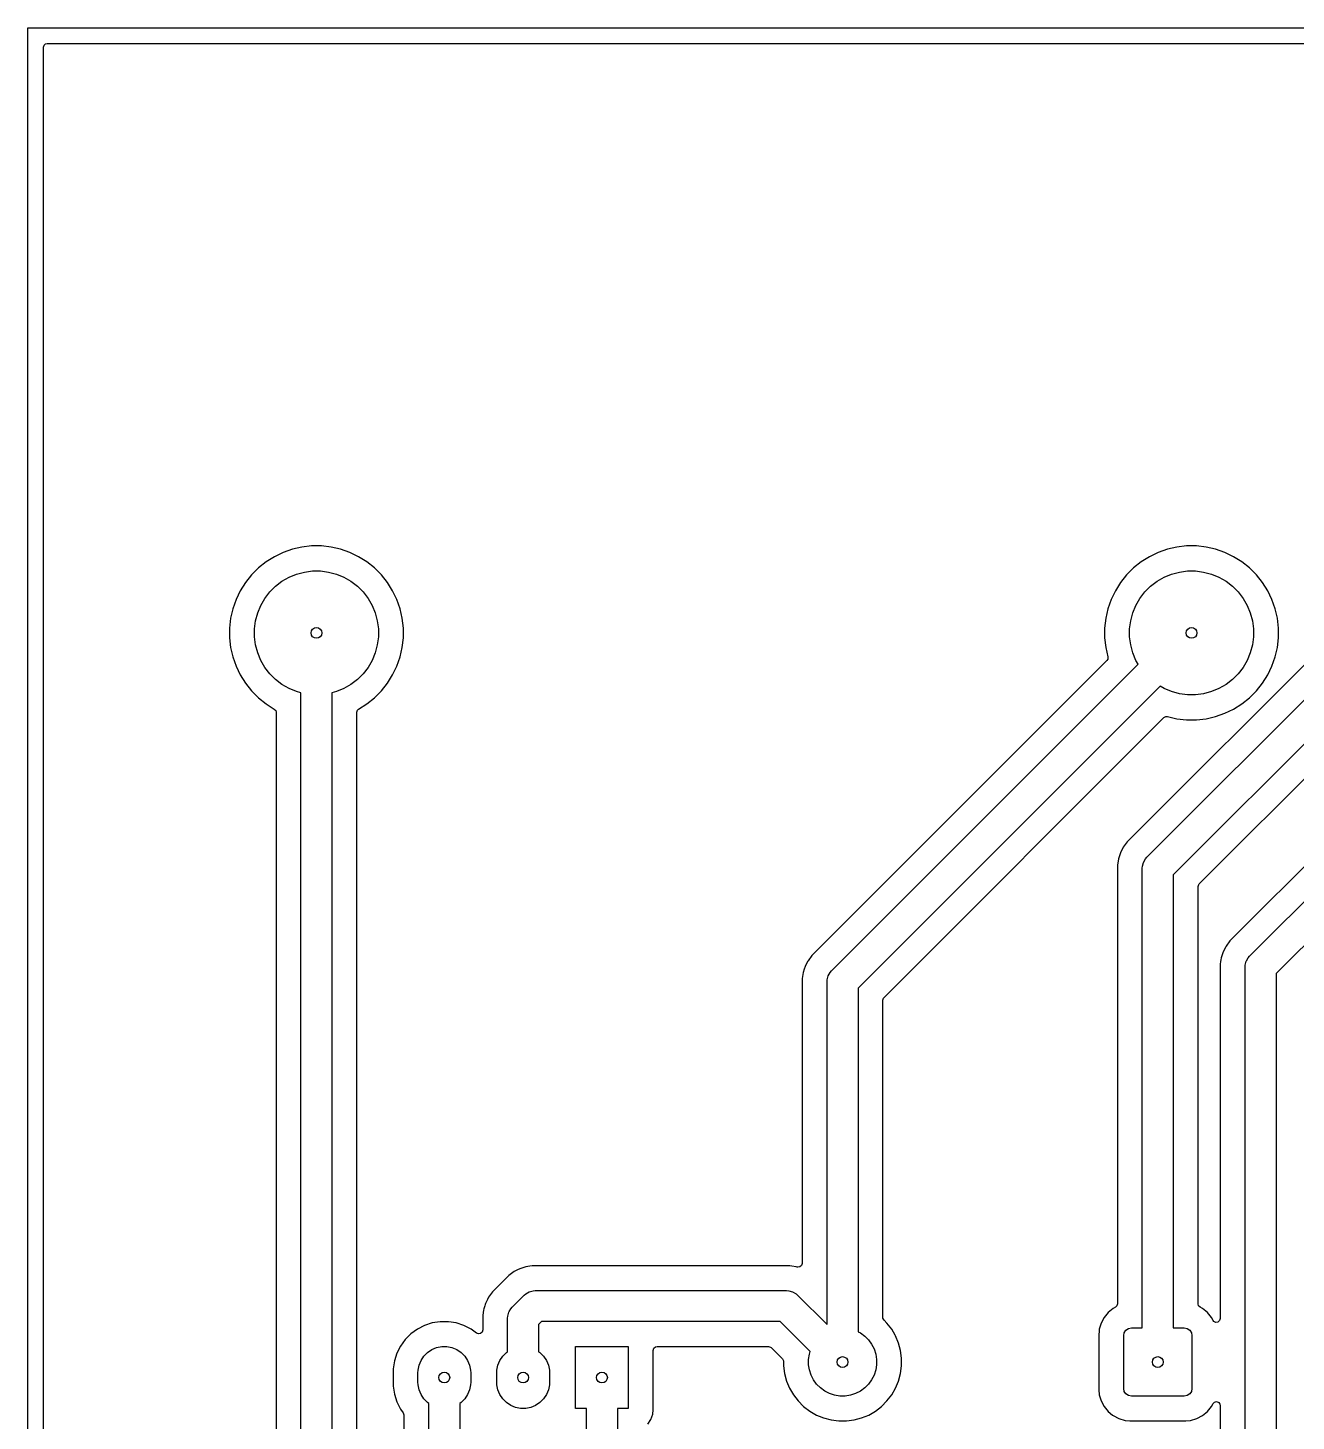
# Model space of a CAD drawing. Extents: x 33.5 to 116.5, y -125.5 to -56.
# Drawn here: x 33.5 to 74.37, y -100.91 to -56 of the extents above; entities that cross this region are included whole.
import ezdxf

# ---------------------------------------------------------------- set-up
doc = ezdxf.new("R2010")
doc.units = 0
doc.layers.add('BLACK', color=7, linetype='CONTINUOUS')
doc.layers.add('WHITE', color=7, linetype='CONTINUOUS')

msp = doc.modelspace()

# ---------------------------------------------------------------- linework, layer by layer
at = {"layer": 'BLACK', "linetype": 'CONTINUOUS'}
for p, q in [((34.0005, -56.6245), (34.020185, -56.557461)), ((34.020185, -56.557461), (34.072989, -56.511706)), ((34.072989, -56.511706), (34.1245, -56.5005)), ((34.1245, -56.5005), (115.8755, -56.5005)), ((34.0005, -75.342722), (34.0005, -56.6245)), ((42.330156, -72.734718), (42.0235, -72.80471)), ((42.330172, -72.734716), (42.330156, -72.734718)), ((42.642722, -72.6995), (42.330172, -72.734716)), ((42.642727, -72.6995), (42.642722, -72.6995)), ((42.957273, -72.6995), (42.642727, -72.6995)), ((42.957277, -72.6995), (42.957273, -72.6995)), ((43.269827, -72.734716), (42.957277, -72.6995)), ((43.269843, -72.734718), (43.269827, -72.734716)), ((43.576499, -72.80471), (43.269843, -72.734718)), ((70.530156, -72.734718), (70.2235, -72.80471)), ((70.530172, -72.734716), (70.530156, -72.734718)), ((70.842722, -72.6995), (70.530172, -72.734716)), ((70.842727, -72.6995), (70.842722, -72.6995)), ((71.157273, -72.6995), (70.842727, -72.6995)), ((71.157277, -72.6995), (71.157273, -72.6995)), ((71.469827, -72.734716), (71.157277, -72.6995)), ((71.469843, -72.734718), (71.469827, -72.734716)), ((71.776499, -72.80471), (71.469843, -72.734718)), ((41.443213, -73.045072), (41.176878, -73.212422)), ((41.726604, -72.908598), (41.443213, -73.045072)), ((42.023498, -72.804711), (41.726604, -72.908598)), ((42.0235, -72.80471), (42.023498, -72.804711)), ((43.576501, -72.804711), (43.576499, -72.80471)), ((43.873395, -72.908598), (43.576501, -72.804711)), ((44.156786, -73.045072), (43.873395, -72.908598)), ((44.156789, -73.045074), (44.156786, -73.045072)), ((44.423123, -73.212423), (44.156789, -73.045074)), ((69.643213, -73.045072), (69.376878, -73.212422)), ((69.926604, -72.908598), (69.643213, -73.045072)), ((70.223498, -72.804711), (69.926604, -72.908598)), ((70.2235, -72.80471), (70.223498, -72.804711)), ((71.776501, -72.804711), (71.776499, -72.80471)), ((72.073395, -72.908598), (71.776501, -72.804711)), ((72.356786, -73.045072), (72.073395, -72.908598)), ((72.356789, -73.045074), (72.356786, -73.045072)), ((72.623123, -73.212423), (72.356789, -73.045074)), ((40.708538, -73.630956), (40.512422, -73.876878)), ((40.930956, -73.408538), (40.708538, -73.630956)), ((41.176878, -73.212422), (40.930956, -73.408538)), ((41.915423, -73.706255), (42.157121, -73.60614)), ((42.157121, -73.60614), (42.409819, -73.538429)), ((42.409819, -73.538429), (42.669194, -73.504282)), ((42.669194, -73.504282), (42.930806, -73.504282)), ((42.930806, -73.504282), (43.190181, -73.538429)), ((43.190181, -73.538429), (43.442879, -73.60614)), ((43.442879, -73.60614), (43.684577, -73.706255)), ((44.669044, -73.408539), (44.423123, -73.212423)), ((44.891461, -73.630956), (44.669044, -73.408539)), ((45.087577, -73.876877), (44.891461, -73.630956)), ((68.908538, -73.630956), (68.712422, -73.876878)), ((69.130956, -73.408538), (68.908538, -73.630956)), ((69.376878, -73.212422), (69.130956, -73.408538)), ((70.115423, -73.706255), (70.357121, -73.60614)), ((70.357121, -73.60614), (70.609819, -73.538429)), ((70.609819, -73.538429), (70.869194, -73.504282)), ((70.869194, -73.504282), (71.130806, -73.504282)), ((71.130806, -73.504282), (71.390181, -73.538429)), ((71.390181, -73.538429), (71.642879, -73.60614)), ((71.642879, -73.60614), (71.884577, -73.706255)), ((72.869044, -73.408539), (72.623123, -73.212423)), ((73.091461, -73.630956), (72.869044, -73.408539)), ((73.287577, -73.876877), (73.091461, -73.630956)), ((40.512422, -73.876878), (40.345072, -74.143213)), ((41.29632, -74.181308), (41.481308, -73.99632)), ((41.481308, -73.99632), (41.68886, -73.837061)), ((41.68886, -73.837061), (41.915423, -73.706255)), ((43.684577, -73.706255), (43.91114, -73.837061)), ((43.91114, -73.837061), (44.118692, -73.99632)), ((44.118692, -73.99632), (44.30368, -74.181308)), ((45.254926, -74.143211), (45.087577, -73.876877)), ((68.712422, -73.876878), (68.545072, -74.143213)), ((69.49632, -74.181308), (69.681308, -73.99632)), ((69.681308, -73.99632), (69.88886, -73.837061)), ((69.88886, -73.837061), (70.115423, -73.706255)), ((71.884577, -73.706255), (72.11114, -73.837061)), ((72.11114, -73.837061), (72.318692, -73.99632)), ((72.318692, -73.99632), (72.50368, -74.181308)), ((73.454926, -74.143211), (73.287577, -73.876877)), ((40.208598, -74.426604), (40.104711, -74.723498)), ((40.345072, -74.143213), (40.208598, -74.426604)), ((41.006255, -74.615423), (41.137061, -74.38886)), ((41.137061, -74.38886), (41.29632, -74.181308)), ((44.30368, -74.181308), (44.462939, -74.38886)), ((44.462939, -74.38886), (44.593745, -74.615423)), ((45.391402, -74.426606), (45.254926, -74.143211)), ((45.495289, -74.7235), (45.391402, -74.426606)), ((68.408598, -74.426604), (68.304711, -74.723498)), ((68.545072, -74.143213), (68.408598, -74.426604)), ((69.206255, -74.615423), (69.337061, -74.38886)), ((69.337061, -74.38886), (69.49632, -74.181308)), ((72.50368, -74.181308), (72.662939, -74.38886)), ((72.662939, -74.38886), (72.793745, -74.615423)), ((73.591402, -74.426606), (73.454926, -74.143211)), ((73.695289, -74.7235), (73.591402, -74.426606)), ((40.10471, -74.7235), (40.034718, -75.030156)), ((40.104711, -74.723498), (40.10471, -74.7235)), ((40.838429, -75.109819), (40.90614, -74.857121)), ((40.90614, -74.857121), (41.006255, -74.615423)), ((44.593745, -74.615423), (44.69386, -74.857121)), ((44.69386, -74.857121), (44.761571, -75.109819)), ((45.565282, -75.03016), (45.495289, -74.7235)), ((68.30471, -74.7235), (68.234718, -75.030156)), ((68.304711, -74.723498), (68.30471, -74.7235)), ((69.038429, -75.109819), (69.10614, -74.857121)), ((69.10614, -74.857121), (69.206255, -74.615423)), ((72.793745, -74.615423), (72.89386, -74.857121)), ((72.89386, -74.857121), (72.961571, -75.109819)), ((73.765282, -75.03016), (73.695289, -74.7235)), ((34.0005, -124.8755), (34.0005, -75.342722)), ((40.034716, -75.030172), (39.9995, -75.342722)), ((39.9995, -75.342722), (39.9995, -75.657277)), ((40.034718, -75.030156), (40.034716, -75.030172)), ((40.804282, -75.369194), (40.838429, -75.109819)), ((40.804282, -75.630806), (40.804282, -75.369194)), ((44.761571, -75.109819), (44.795718, -75.369194)), ((44.795718, -75.369194), (44.795718, -75.630806)), ((45.6005, -75.342727), (45.565282, -75.03016)), ((45.6005, -75.657273), (45.6005, -75.342727)), ((68.234716, -75.030172), (68.1995, -75.342722)), ((68.1995, -75.342722), (68.1995, -75.657277)), ((68.234718, -75.030156), (68.234716, -75.030172)), ((69.004282, -75.369194), (69.038429, -75.109819)), ((69.004282, -75.630806), (69.004282, -75.369194)), ((72.961571, -75.109819), (72.995718, -75.369194)), ((72.995718, -75.369194), (72.995718, -75.630806)), ((73.8005, -75.342727), (73.765282, -75.03016)), ((73.8005, -75.657273), (73.8005, -75.342727)), ((39.9995, -75.657277), (40.034716, -75.969827)), ((40.838429, -75.890181), (40.804282, -75.630806)), ((44.795718, -75.630806), (44.761571, -75.890181)), ((45.565282, -75.96984), (45.6005, -75.657273)), ((68.1995, -75.657277), (68.234716, -75.969827)), ((75.652786, -75.508028), (68.921336, -82.239478)), ((69.038429, -75.890181), (69.004282, -75.630806)), ((72.995718, -75.630806), (72.961571, -75.890181)), ((73.765282, -75.96984), (73.8005, -75.657273)), ((40.034716, -75.969827), (40.034718, -75.969843)), ((40.034718, -75.969843), (40.10471, -76.276499)), ((40.10471, -76.276499), (40.104711, -76.276501)), ((40.104711, -76.276501), (40.208598, -76.573395)), ((40.90614, -76.142879), (40.838429, -75.890181)), ((41.006255, -76.384577), (40.90614, -76.142879)), ((44.69386, -76.142879), (44.593745, -76.384577)), ((44.761571, -75.890181), (44.69386, -76.142879)), ((45.391402, -76.573394), (45.495289, -76.2765)), ((45.495289, -76.2765), (45.565282, -75.96984)), ((68.234716, -75.969827), (68.234718, -75.969843)), ((68.234718, -75.969843), (68.304253, -76.274498)), ((68.304253, -76.274498), (68.29998, -76.344237)), ((69.10614, -76.142879), (69.038429, -75.890181)), ((69.206255, -76.384577), (69.10614, -76.142879)), ((69.559747, -82.733147), (76.146446, -76.146447)), ((72.89386, -76.142879), (72.793745, -76.384577)), ((72.961571, -75.890181), (72.89386, -76.142879)), ((73.591402, -76.573394), (73.695289, -76.2765)), ((73.695289, -76.2765), (73.765282, -75.96984)), ((40.208598, -76.573395), (40.345072, -76.856786)), ((41.137061, -76.61114), (41.006255, -76.384577)), ((41.29632, -76.818692), (41.137061, -76.61114)), ((44.462939, -76.61114), (44.30368, -76.818692)), ((44.593745, -76.384577), (44.462939, -76.61114)), ((45.254926, -76.856789), (45.391402, -76.573394)), ((68.271043, -76.389771), (58.761336, -85.899478)), ((59.399747, -86.393147), (69.280214, -76.512678)), ((68.29998, -76.344237), (68.271043, -76.389771)), ((69.280214, -76.512678), (69.206255, -76.384577)), ((72.662939, -76.61114), (72.50368, -76.818692)), ((72.793745, -76.384577), (72.662939, -76.61114)), ((73.454926, -76.856789), (73.591402, -76.573394)), ((40.345072, -76.856786), (40.345074, -76.856789)), ((40.345074, -76.856789), (40.512423, -77.123123)), ((40.512423, -77.123123), (40.708539, -77.369044)), ((41.481308, -77.00368), (41.29632, -76.818692)), ((41.68886, -77.162939), (41.481308, -77.00368)), ((41.915423, -77.293745), (41.68886, -77.162939)), ((43.91114, -77.162939), (43.684577, -77.293745)), ((44.118692, -77.00368), (43.91114, -77.162939)), ((44.30368, -76.818692), (44.118692, -77.00368)), ((44.891461, -77.369044), (45.087577, -77.123123)), ((45.087577, -77.123123), (45.254926, -76.856789)), ((69.987321, -77.219785), (60.2533, -86.953806)), ((70.115423, -77.293745), (69.987321, -77.219785)), ((76.707107, -77), (70.4133, -83.293806)), ((72.11114, -77.162939), (71.884577, -77.293745)), ((72.318692, -77.00368), (72.11114, -77.162939)), ((72.50368, -76.818692), (72.318692, -77.00368)), ((73.091461, -77.369044), (73.287577, -77.123123)), ((73.287577, -77.123123), (73.454926, -76.856789)), ((40.708539, -77.369044), (40.930956, -77.591461)), ((40.930956, -77.591461), (41.176877, -77.787577)), ((42.157121, -77.39386), (41.915423, -77.293745)), ((42.3, -77.432144), (42.157121, -77.39386)), ((42.3, -110.0783), (42.3, -77.432144)), ((43.442879, -77.39386), (43.3, -77.432144)), ((43.3, -77.432144), (43.3, -109.871194)), ((43.684577, -77.293745), (43.442879, -77.39386)), ((44.423123, -77.787577), (44.669044, -77.591461)), ((44.669044, -77.591461), (44.891461, -77.369044)), ((70.357121, -77.39386), (70.115423, -77.293745)), ((70.609819, -77.461571), (70.357121, -77.39386)), ((70.869194, -77.495718), (70.609819, -77.461571)), ((71.130806, -77.495718), (70.869194, -77.495718)), ((71.390181, -77.461571), (71.130806, -77.495718)), ((71.642879, -77.39386), (71.390181, -77.461571)), ((71.884577, -77.293745), (71.642879, -77.39386)), ((72.623123, -77.787577), (72.869044, -77.591461)), ((72.869044, -77.591461), (73.091461, -77.369044)), ((41.176877, -77.787577), (41.441472, -77.953833)), ((41.441472, -77.953833), (41.487763, -78.006168)), ((41.487763, -78.006168), (41.4995, -78.058827)), ((41.4995, -78.058827), (41.4995, -110.180651)), ((44.1005, -78.058827), (44.120185, -77.991788)), ((44.1005, -105.514505), (44.1005, -78.058827)), ((44.120185, -77.991788), (44.158528, -77.953833)), ((44.158528, -77.953833), (44.423123, -77.787577)), ((71.250119, -83.589066), (77.002366, -77.836819)), ((71.7765, -78.195289), (72.073394, -78.091402)), ((72.073394, -78.091402), (72.356789, -77.954926)), ((72.356789, -77.954926), (72.623123, -77.787577)), ((61.090114, -87.249069), (70.110229, -78.228953)), ((70.110229, -78.228953), (70.17155, -78.19547)), ((70.17155, -78.19547), (70.225497, -78.195744)), ((70.225497, -78.195744), (70.53016, -78.265282)), ((70.53016, -78.265282), (70.842723, -78.300499)), ((70.842723, -78.300499), (70.842724, -78.3005)), ((70.842724, -78.3005), (70.842727, -78.3005)), ((70.842727, -78.3005), (71.157276, -78.3005)), ((71.157276, -78.300499), (71.46984, -78.265282)), ((71.157276, -78.3005), (71.157276, -78.300499)), ((71.46984, -78.265282), (71.7765, -78.195289)), ((78.575478, -79.085336), (72.233636, -85.427178)), ((72.872047, -85.920847), (79.069147, -79.723747)), ((79.629806, -80.5773), (73.7256, -86.481506)), ((68.708081, -82.587476), (68.644822, -82.782165)), ((68.789275, -82.428127), (68.708081, -82.587476)), ((68.789276, -82.428124), (68.789275, -82.428127)), ((68.801006, -82.405101), (68.789276, -82.428124)), ((68.801016, -82.405084), (68.801006, -82.405101)), ((68.921331, -82.239484), (68.801016, -82.405084)), ((68.921336, -82.239478), (68.921331, -82.239484)), ((68.644822, -82.782165), (68.6128, -82.984348)), ((68.6128, -82.984348), (68.6128, -97.125324)), ((69.4133, -83.0867), (69.417577, -83.021452)), ((69.417577, -83.021437), (69.45136, -82.895358)), ((69.417577, -83.021452), (69.417577, -83.021437)), ((69.45136, -82.895358), (69.516623, -82.782319)), ((69.516623, -82.782319), (69.516638, -82.782303)), ((69.516638, -82.782303), (69.559747, -82.733147)), ((69.4133, -97.9), (69.4133, -83.0867)), ((70.4133, -83.293806), (70.4133, -97.9)), ((71.2138, -83.676747), (71.233485, -83.609708)), ((71.2138, -97.125324), (71.2138, -83.676747)), ((71.233485, -83.609708), (71.250119, -83.589066)), ((72.100037, -85.618845), (72.020381, -85.775176)), ((72.113311, -85.592793), (72.100036, -85.618844)), ((72.100036, -85.618844), (72.100037, -85.618845)), ((72.113316, -85.592784), (72.113311, -85.592793)), ((72.233636, -85.427178), (72.113316, -85.592784)), ((58.627088, -86.092419), (58.548079, -86.24748)), ((58.641011, -86.065092), (58.627087, -86.092418)), ((58.627087, -86.092418), (58.627088, -86.092419)), ((58.641016, -86.065084), (58.641011, -86.065092)), ((58.761336, -85.899478), (58.641016, -86.065084)), ((71.937713, -86.092418), (71.9251, -86.172049)), ((71.9251, -86.172049), (71.9251, -97.600054)), ((71.946889, -86.034481), (71.937713, -86.092418)), ((71.946949, -86.034102), (71.946889, -86.034481)), ((71.957122, -85.969864), (71.946949, -86.034102)), ((71.988751, -85.872524), (71.957122, -85.969864)), ((72.020381, -85.775176), (71.988751, -85.872524)), ((72.7256, -86.2744), (72.729877, -86.209152)), ((72.729877, -86.209137), (72.76366, -86.083058)), ((72.729877, -86.209152), (72.729877, -86.209137)), ((72.76366, -86.083058), (72.774033, -86.065092)), ((72.774033, -86.065092), (72.828923, -85.970019)), ((72.828923, -85.970019), (72.828938, -85.970003)), ((72.828938, -85.970003), (72.872047, -85.920847)), ((58.463441, -86.577165), (58.4528, -86.644348)), ((58.4528, -86.644348), (58.4528, -95.823524)), ((58.484822, -86.442168), (58.463441, -86.577165)), ((58.517665, -86.341089), (58.484822, -86.442168)), ((58.548078, -86.247483), (58.517665, -86.341089)), ((58.548079, -86.24748), (58.548078, -86.247483)), ((59.257577, -86.681437), (59.29136, -86.555358)), ((59.29136, -86.555358), (59.356623, -86.442319)), ((59.356623, -86.442319), (59.356638, -86.442303)), ((59.356638, -86.442303), (59.399747, -86.393147)), ((72.7256, -102.067293), (72.7256, -86.2744)), ((73.7256, -86.481506), (73.7256, -102.2744)), ((59.2533, -86.7467), (59.257577, -86.681452)), ((59.2533, -97.6483), (59.2533, -86.7467)), ((59.257577, -86.681452), (59.257577, -86.681437)), ((60.2533, -86.953806), (60.2533, -97.6483)), ((61.0538, -87.336745), (61.073485, -87.269706)), ((61.0538, -97.561423), (61.0538, -87.336745)), ((61.073485, -87.269706), (61.090114, -87.249069)), ((49.167384, -96.086716), (49.001778, -96.207036)), ((49.167387, -96.086714), (49.167384, -96.086716)), ((49.280835, -96.02891), (49.167387, -96.086714)), ((49.349779, -95.993781), (49.280834, -96.028909)), ((49.280834, -96.028909), (49.280835, -96.02891)), ((49.349781, -95.99378), (49.349779, -95.99378)), ((49.349779, -95.99378), (49.349779, -95.993781)), ((49.447123, -95.962151), (49.349781, -95.99378)), ((49.544463, -95.930523), (49.447123, -95.96215)), ((49.447123, -95.96215), (49.447123, -95.962151)), ((49.679253, -95.909174), (49.544463, -95.930523)), ((49.746648, -95.8985), (49.679253, -95.909174)), ((49.951352, -95.8985), (49.746648, -95.8985)), ((58.054652, -95.8985), (49.951352, -95.8985)), ((58.122046, -95.909174), (58.054652, -95.8985)), ((58.256837, -95.930523), (58.122046, -95.909174)), ((58.290482, -95.941455), (58.256837, -95.930523)), ((58.311153, -95.946262), (58.290482, -95.941455)), ((58.380311, -95.936318), (58.311153, -95.946262)), ((58.433115, -95.890563), (58.380311, -95.936318)), ((58.4528, -95.823524), (58.433115, -95.890563)), ((49.001778, -96.207036), (48.468036, -96.740778)), ((48.307108, -96.986081), (48.254781, -97.088776)), ((48.347713, -96.906388), (48.307108, -96.986081)), ((48.468036, -96.740778), (48.347713, -96.906388)), ((49.106447, -97.234447), (49.495447, -96.845447)), ((49.495447, -96.845447), (49.54461, -96.802331)), ((49.54461, -96.802331), (49.544619, -96.802323)), ((49.544619, -96.802323), (49.657658, -96.73706)), ((49.657658, -96.73706), (49.783737, -96.703277)), ((49.783737, -96.703277), (49.783752, -96.703277)), ((49.783752, -96.703277), (49.849, -96.699)), ((49.849, -96.699), (57.9523, -96.699)), ((57.9523, -96.699), (58.017548, -96.703277)), ((58.017548, -96.703277), (58.017563, -96.703277)), ((58.017563, -96.703277), (58.143642, -96.73706)), ((58.143642, -96.73706), (58.256681, -96.802323)), ((58.256681, -96.802323), (58.256696, -96.802338)), ((58.256696, -96.802338), (58.305853, -96.845447)), ((58.305853, -96.845447), (59.2533, -97.792893)), ((48.183506, -97.334082), (48.1595, -97.485648)), ((48.191523, -97.283464), (48.183506, -97.334082)), ((48.223283, -97.185718), (48.191523, -97.283464)), ((48.235187, -97.149081), (48.223283, -97.185718)), ((48.246358, -97.1147), (48.235187, -97.149081)), ((48.254781, -97.088776), (48.246358, -97.1147)), ((48.964277, -97.522737), (48.99806, -97.396658)), ((48.99806, -97.396658), (49.012666, -97.37136)), ((49.012666, -97.37136), (49.063323, -97.283619)), ((49.063323, -97.283619), (49.063338, -97.283603)), ((49.063338, -97.283603), (49.106447, -97.234447)), ((68.316889, -97.403589), (68.185617, -97.563545)), ((68.476847, -97.272315), (68.316889, -97.403589)), ((68.547255, -97.234681), (68.476847, -97.272315)), ((68.593115, -97.192363), (68.547255, -97.234681)), ((68.6128, -97.125324), (68.593115, -97.192363)), ((71.229502, -97.185718), (71.2138, -97.125324)), ((71.279345, -97.234681), (71.229502, -97.185718)), ((71.349752, -97.272315), (71.279345, -97.234681)), ((71.50971, -97.403589), (71.349752, -97.272315)), ((71.640982, -97.563545), (71.50971, -97.403589)), ((46.286423, -97.820422), (46.054945, -97.938368)), ((46.533506, -97.74014), (46.286423, -97.820422)), ((46.790098, -97.6995), (46.533506, -97.74014)), ((46.790103, -97.6995), (46.790098, -97.6995)), ((47.049897, -97.6995), (46.790103, -97.6995)), ((47.049902, -97.6995), (47.049897, -97.6995)), ((47.306493, -97.74014), (47.049902, -97.6995)), ((47.553576, -97.820422), (47.306493, -97.74014)), ((47.681524, -97.885616), (47.553576, -97.820422)), ((47.785051, -97.938366), (47.681524, -97.885616)), ((48.1595, -97.485648), (48.1595, -97.967055)), ((48.96, -97.588), (48.964277, -97.522752)), ((48.96, -98.666725), (48.96, -97.588)), ((48.964277, -97.522752), (48.964277, -97.522737)), ((50.056106, -97.699), (49.96, -97.795106)), ((49.96, -97.795106), (49.96, -98.666725)), ((57.745194, -97.699), (50.056106, -97.699)), ((58.709617, -98.663423), (57.745194, -97.699)), ((59.2533, -97.792893), (59.2533, -97.6483)), ((60.2533, -97.6483), (60.2533, -98.024009)), ((61.056634, -97.587781), (61.0538, -97.561423)), ((61.090119, -97.649104), (61.056634, -97.587781)), ((61.185233, -97.744218), (61.090119, -97.649104)), ((61.185239, -97.744225), (61.185233, -97.744218)), ((61.336899, -97.941873), (61.185239, -97.744225)), ((68.088069, -97.746042), (68.027999, -97.944066)), ((68.185617, -97.563545), (68.088069, -97.746042)), ((71.640985, -97.563549), (71.640982, -97.563545)), ((71.691742, -97.658508), (71.640985, -97.563549)), ((71.719897, -97.693767), (71.691742, -97.658508)), ((71.783453, -97.722792), (71.719897, -97.693767)), ((71.852611, -97.712848), (71.783453, -97.722792)), ((71.905415, -97.667093), (71.852611, -97.712848)), ((71.9251, -97.600054), (71.905415, -97.667093)), ((45.661066, -98.274774), (45.508368, -98.484945)), ((45.661071, -98.274768), (45.661066, -98.274774)), ((45.844768, -98.091071), (45.661071, -98.274768)), ((45.844774, -98.091066), (45.844768, -98.091071)), ((46.054945, -97.938368), (45.844774, -98.091066)), ((47.785053, -97.938367), (47.785051, -97.938366)), ((47.785054, -97.938368), (47.785053, -97.938367)), ((47.962615, -98.067373), (47.785054, -97.938368)), ((48.017853, -98.089793), (47.962615, -98.067373)), ((48.087011, -98.079849), (48.017853, -98.089793)), ((48.139815, -98.034094), (48.087011, -98.079849)), ((48.1595, -97.967055), (48.139815, -98.034094)), ((60.2533, -98.024009), (60.328048, -98.062096)), ((60.328048, -98.062096), (60.467693, -98.163553)), ((60.467693, -98.163553), (60.589747, -98.285607)), ((60.589747, -98.285607), (60.691204, -98.425252)), ((61.450035, -98.137832), (61.336899, -97.941873)), ((61.461464, -98.157627), (61.450035, -98.137832)), ((61.556802, -98.387793), (61.461464, -98.157627)), ((68.013522, -98.091066), (68.0128, -98.098394)), ((68.0128, -98.098394), (68.0128, -99.901604)), ((68.019133, -98.034094), (68.013522, -98.091066)), ((68.027999, -97.944066), (68.019133, -98.034094)), ((68.8133, -98.149999), (68.83233, -98.054329)), ((68.813301, -99.85), (68.8133, -98.149999)), ((68.83233, -98.054329), (68.886523, -97.973223)), ((68.886523, -97.973223), (68.967629, -97.91903)), ((68.967629, -97.91903), (69.0633, -97.900001)), ((69.0633, -97.900001), (69.4133, -97.9)), ((70.4133, -97.9), (70.763301, -97.9)), ((70.763301, -97.9), (70.858971, -97.91903)), ((70.858971, -97.91903), (70.940077, -97.973223)), ((70.940077, -97.973223), (70.99427, -98.054329)), ((70.99427, -98.054329), (71.013299, -98.15)), ((71.013299, -98.15), (71.0133, -99.850001)), ((45.390422, -98.716423), (45.31014, -98.963506)), ((45.508368, -98.484945), (45.390422, -98.716423)), ((46.262941, -98.810766), (46.380766, -98.692941)), ((46.380766, -98.692941), (46.519313, -98.600367)), ((46.519313, -98.600367), (46.673258, -98.536601)), ((46.673258, -98.536601), (46.836685, -98.504093)), ((46.836685, -98.504093), (47.003315, -98.504093)), ((47.003315, -98.504093), (47.166742, -98.536601)), ((47.166742, -98.536601), (47.320687, -98.600367)), ((47.320687, -98.600367), (47.459234, -98.692941)), ((47.459234, -98.692941), (47.577059, -98.810766)), ((48.802941, -98.810766), (48.920766, -98.692941)), ((48.920766, -98.692941), (48.96, -98.666725)), ((49.96, -98.666725), (49.999234, -98.692941)), ((49.999234, -98.692941), (50.117059, -98.810766)), ((51.15, -100.5), (51.15, -98.5)), ((51.15, -98.5), (52.85, -98.5)), ((52.85, -98.5), (52.85, -100.5)), ((53.6505, -98.6235), (53.670185, -98.556461)), ((53.6505, -100.544954), (53.6505, -98.6235)), ((53.670185, -98.556461), (53.722989, -98.510706)), ((53.722989, -98.510706), (53.7745, -98.4995)), ((53.7745, -98.4995), (57.362253, -98.4995)), ((57.362253, -98.4995), (57.429292, -98.519185)), ((57.429292, -98.519185), (57.449934, -98.535819)), ((57.449934, -98.535819), (57.816481, -98.902365)), ((58.656691, -98.913695), (58.683693, -98.74321)), ((58.683693, -98.74321), (58.709617, -98.663423)), ((60.691204, -98.425252), (60.769567, -98.579048)), ((60.769567, -98.579048), (60.822907, -98.74321)), ((60.822907, -98.74321), (60.849909, -98.913695)), ((61.621282, -98.628435), (61.556802, -98.387793)), ((61.6538, -98.875435), (61.621282, -98.628435)), ((45.31014, -98.963506), (45.2695, -99.220097)), ((45.2695, -99.220097), (45.2695, -99.779902)), ((46.074093, -99.266685), (46.106601, -99.103258)), ((46.106601, -99.103258), (46.170367, -98.949313)), ((46.170367, -98.949313), (46.262941, -98.810766)), ((47.577059, -98.810766), (47.669633, -98.949313)), ((47.669633, -98.949313), (47.733399, -99.103258)), ((47.733399, -99.103258), (47.765907, -99.266685)), ((48.614093, -99.266685), (48.646601, -99.103258)), ((48.646601, -99.103258), (48.710367, -98.949313)), ((48.710367, -98.949313), (48.802941, -98.810766)), ((50.117059, -98.810766), (50.209633, -98.949313)), ((50.209633, -98.949313), (50.273399, -99.103258)), ((50.273399, -99.103258), (50.305907, -99.266685)), ((57.816481, -98.902365), (57.849966, -98.963688)), ((57.849966, -98.963688), (57.8528, -98.990046)), ((57.8528, -98.990046), (57.8528, -99.124558)), ((57.8528, -99.124558), (57.852801, -99.124575)), ((57.852801, -99.124575), (57.885317, -99.371561)), ((58.656691, -99.086305), (58.656691, -98.913695)), ((58.683693, -99.25679), (58.656691, -99.086305)), ((60.849909, -99.086305), (60.822907, -99.25679)), ((60.849909, -98.913695), (60.849909, -99.086305)), ((61.621282, -99.371565), (61.6538, -99.124565)), ((61.6538, -99.124565), (61.6538, -98.875435)), ((46.07, -99.35), (46.074093, -99.266685)), ((46.07, -99.65), (46.07, -99.35)), ((46.074093, -99.733315), (46.07, -99.65)), ((47.765907, -99.266685), (47.77, -99.35)), ((47.77, -99.65), (47.765907, -99.733315)), ((47.77, -99.35), (47.77, -99.65)), ((48.61, -99.35), (48.614093, -99.266685)), ((48.61, -99.65), (48.61, -99.35)), ((48.614093, -99.733315), (48.61, -99.65)), ((50.305907, -99.266685), (50.31, -99.35)), ((50.31, -99.65), (50.305907, -99.733315)), ((50.31, -99.35), (50.31, -99.65)), ((57.885317, -99.371561), (57.949798, -99.612207)), ((57.949798, -99.612207), (58.04513, -99.842361)), ((58.737033, -99.420952), (58.683693, -99.25679)), ((58.815396, -99.574748), (58.737033, -99.420952)), ((58.916853, -99.714393), (58.815396, -99.574748)), ((60.691204, -99.574748), (60.589747, -99.714393)), ((60.769567, -99.420952), (60.691204, -99.574748)), ((60.822907, -99.25679), (60.769567, -99.420952)), ((61.461464, -99.842373), (61.556802, -99.612207)), ((61.556802, -99.612207), (61.621282, -99.371565)), ((45.2695, -99.779902), (45.31014, -100.036493)), ((45.31014, -100.036493), (45.390422, -100.283576)), ((46.106601, -99.896742), (46.074093, -99.733315)), ((46.170367, -100.050687), (46.106601, -99.896742)), ((46.262941, -100.189234), (46.170367, -100.050687)), ((47.669633, -100.050687), (47.577059, -100.189234)), ((47.733399, -99.896742), (47.669633, -100.050687)), ((47.765907, -99.733315), (47.733399, -99.896742)), ((48.646601, -99.896742), (48.614093, -99.733315)), ((48.710367, -100.050687), (48.646601, -99.896742)), ((48.802941, -100.189234), (48.710367, -100.050687)), ((50.209633, -100.050687), (50.117059, -100.189234)), ((50.273399, -99.896742), (50.209633, -100.050687)), ((50.305907, -99.733315), (50.273399, -99.896742)), ((58.04513, -99.842361), (58.045137, -99.842376)), ((58.045137, -99.842376), (58.1697, -100.058126)), ((58.1697, -100.058126), (58.32136, -100.255774)), ((59.038907, -99.836447), (58.916853, -99.714393)), ((59.178552, -99.937904), (59.038907, -99.836447)), ((59.332348, -100.016267), (59.178552, -99.937904)), ((59.49651, -100.069607), (59.332348, -100.016267)), ((59.666995, -100.096609), (59.49651, -100.069607)), ((59.839605, -100.096609), (59.666995, -100.096609)), ((60.01009, -100.069607), (59.839605, -100.096609)), ((60.174252, -100.016267), (60.01009, -100.069607)), ((60.328048, -99.937904), (60.174252, -100.016267)), ((60.467693, -99.836447), (60.328048, -99.937904)), ((60.589747, -99.714393), (60.467693, -99.836447)), ((61.185238, -100.255776), (61.336899, -100.058127)), ((61.336899, -100.058127), (61.461464, -99.842373)), ((68.0128, -99.901604), (68.027999, -100.055932)), ((68.027999, -100.055932), (68.028, -100.055935)), ((68.028, -100.055935), (68.088068, -100.253955)), ((68.83233, -99.945671), (68.813301, -99.85)), ((68.886523, -100.026777), (68.83233, -99.945671)), ((68.967629, -100.08097), (68.886523, -100.026777)), ((69.063299, -100.1), (68.967629, -100.08097)), ((70.7633, -100.099999), (69.063299, -100.1)), ((70.858971, -100.08097), (70.7633, -100.099999)), ((70.940077, -100.026777), (70.858971, -100.08097)), ((70.99427, -99.945671), (70.940077, -100.026777)), ((71.0133, -99.850001), (70.99427, -99.945671)), ((45.390422, -100.283576), (45.4694, -100.438576)), ((45.4694, -100.438576), (45.508366, -100.515051)), ((45.508366, -100.515051), (45.595819, -100.635419)), ((46.380766, -100.307059), (46.262941, -100.189234)), ((46.42, -100.333274), (46.380766, -100.307059)), ((46.42, -104.752894), (46.42, -100.333274)), ((47.459234, -100.307059), (47.42, -100.333274)), ((47.42, -100.333274), (47.42, -104.96)), ((47.577059, -100.189234), (47.459234, -100.307059)), ((48.920766, -100.307059), (48.802941, -100.189234)), ((49.059313, -100.399633), (48.920766, -100.307059)), ((49.213258, -100.463399), (49.059313, -100.399633)), ((49.376685, -100.495907), (49.213258, -100.463399)), ((49.543315, -100.495907), (49.376685, -100.495907)), ((49.706742, -100.463399), (49.543315, -100.495907)), ((49.860687, -100.399633), (49.706742, -100.463399)), ((49.999234, -100.307059), (49.860687, -100.399633)), ((50.117059, -100.189234), (49.999234, -100.307059)), ((51.5, -100.5), (51.15, -100.5)), ((51.5, -103), (51.5, -100.5)), ((52.85, -100.5), (52.5, -100.5)), ((52.5, -100.5), (52.5, -102.5)), ((53.635368, -100.679255), (53.6505, -100.544954)), ((58.32136, -100.255774), (58.321366, -100.255781)), ((58.321366, -100.255781), (58.497518, -100.431933)), ((58.497518, -100.431933), (58.497525, -100.431939)), ((58.497525, -100.431939), (58.695173, -100.583599)), ((58.695173, -100.583599), (58.910923, -100.708162)), ((60.595673, -100.708164), (60.811427, -100.583599)), ((60.811427, -100.583599), (61.009076, -100.431938)), ((61.009076, -100.431938), (61.185238, -100.255776)), ((68.088068, -100.253955), (68.183203, -100.431939)), ((68.183203, -100.431939), (68.185617, -100.436454)), ((68.185617, -100.436454), (68.316889, -100.59641)), ((71.50971, -100.59641), (71.640985, -100.436451)), ((71.640985, -100.436451), (71.691743, -100.341489)), ((71.691743, -100.341489), (71.740705, -100.291647)), ((71.740705, -100.291647), (71.808842, -100.276187)), ((71.808842, -100.276187), (71.874522, -100.300019)), ((71.874522, -100.300019), (71.916891, -100.355577)), ((71.916891, -100.355577), (71.9251, -100.399945)), ((71.9251, -100.399945), (71.9251, -101.5755)), ((45.595819, -100.635419), (45.619298, -100.701223)), ((45.619298, -100.701223), (45.6195, -100.708303)), ((45.6195, -100.708303), (45.6195, -104.314902)), ((53.479816, -101.002262), (53.575789, -100.849522)), ((53.575789, -100.849522), (53.635368, -100.679255)), ((58.910923, -100.708162), (58.910938, -100.708169)), ((58.910938, -100.708169), (58.999036, -100.74466)), ((58.999036, -100.74466), (59.141093, -100.803502)), ((59.141093, -100.803502), (59.381735, -100.867982)), ((59.381735, -100.867982), (59.628735, -100.9005)), ((59.628735, -100.9005), (59.628742, -100.9005)), ((59.628742, -100.9005), (59.877858, -100.9005)), ((59.877858, -100.9005), (59.877865, -100.9005)), ((59.877865, -100.9005), (60.124865, -100.867982)), ((60.124865, -100.867982), (60.365507, -100.803502)), ((60.365507, -100.803502), (60.595673, -100.708164)), ((68.316889, -100.59641), (68.456335, -100.71085)), ((68.456335, -100.71085), (68.476849, -100.727685)), ((68.476849, -100.727685), (68.659345, -100.825232)), ((68.659345, -100.825232), (68.857365, -100.8853)), ((68.857365, -100.8853), (68.857364, -100.8853)), ((68.857364, -100.8853), (68.868268, -100.886373)), ((68.868268, -100.886373), (69.011691, -100.9005)), ((69.011691, -100.9005), (70.814908, -100.900499)), ((70.814908, -100.900499), (70.969235, -100.8853)), ((70.969235, -100.8853), (71.167255, -100.825232)), ((71.167255, -100.825232), (71.349751, -100.727685)), ((71.349751, -100.727685), (71.50971, -100.59641))]:
    msp.add_line(p, q, dxfattribs=at)
at = {"layer": 'BLACK'}
for centre in [(42.8, -75.5), (71, -75.5), (59.7533, -99), (69.9133, -99), (46.92, -99.5), (49.46, -99.5), (52, -99.5)]:
    msp.add_circle(centre, 0.175, dxfattribs=at)
at = {"layer": 'WHITE', "linetype": 'CONTINUOUS'}
for p, q in [((33.5, -56), (116.5, -56)), ((33.5, -125.5), (33.5, -56))]:
    msp.add_line(p, q, dxfattribs=at)
at = {"layer": 'WHITE'}
for centre in [(42.8, -75.5), (71, -75.5), (59.7533, -99), (69.9133, -99), (46.92, -99.5), (49.46, -99.5), (52, -99.5)]:
    msp.add_circle(centre, 0.175, dxfattribs=at)

doc.saveas('drawing.dxf')
